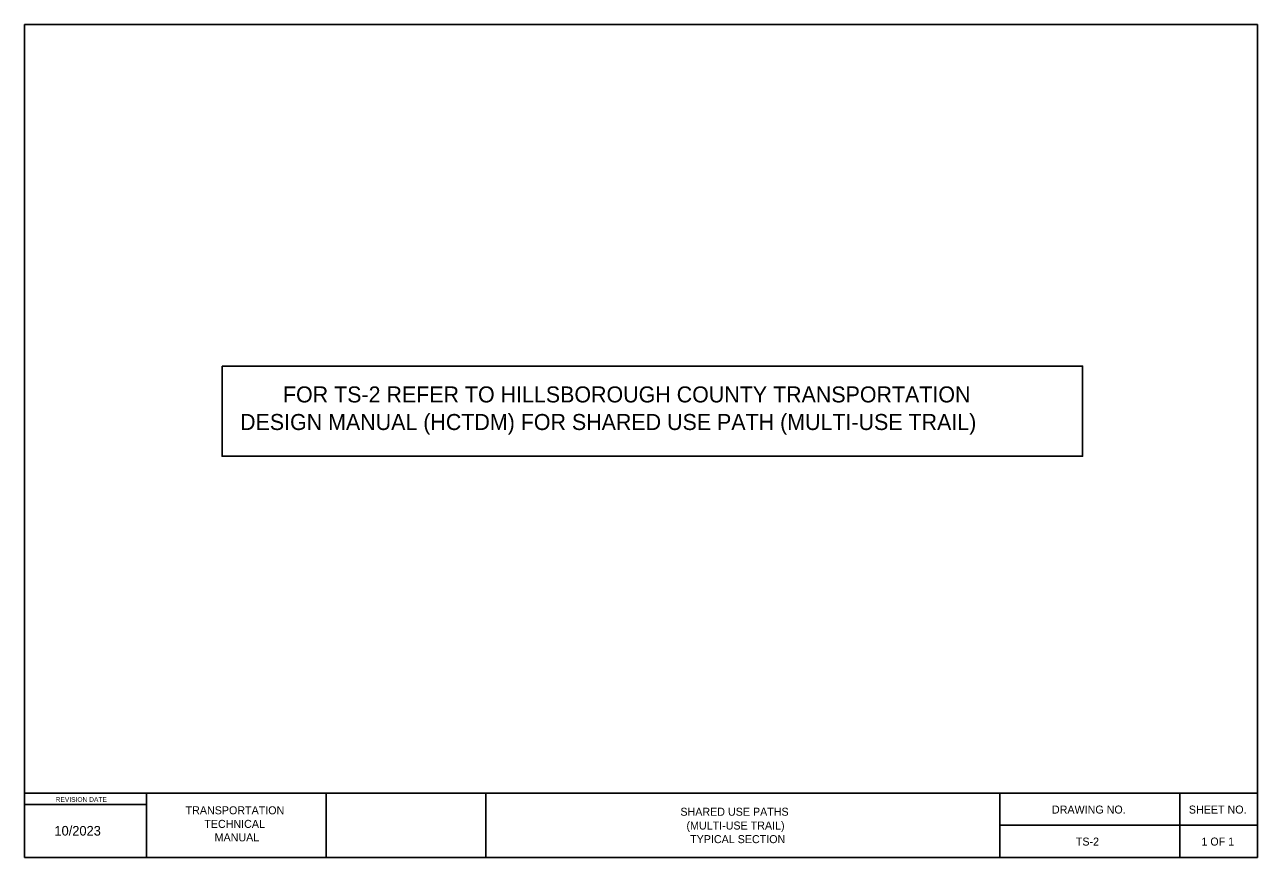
# Model space of a CAD drawing. Extents: x -226 to 279, y -158 to 183.
import ezdxf

# ---------------------------------------------------------------- set-up
doc = ezdxf.new("R2010")
doc.units = 0
for name, color, linetype in [('Default', 7, 'Continuous'), ('SheetBorder_dp', 7, 'Continuous'), ('SheetLines_dp', 7, 'Continuous'), ('TextMinor', 7, 'Continuous')]:
    doc.layers.add(name, color=color, linetype=linetype)

msp = doc.modelspace()

# ---------------------------------------------------------------- linework, layer by layer
at = {"layer": 'Default'}
msp.add_lwpolyline([(-145.16, 42.79), (207.55, 42.79), (207.55, 5.89), (-145.16, 5.89)], close=True, dxfattribs=at)
at = {"layer": 'SheetBorder_dp'}
for p, q in [((-226.06, 182.72), (-226.06, -158.49)), ((-226.06, 182.72), (279.19, 182.72)), ((279.19, 182.72), (279.19, -158.49)), ((-226.06, -132.24), (279.19, -132.24)), ((-226.06, -158.49), (279.19, -158.49))]:
    msp.add_line(p, q, dxfattribs=at)
at = {"layer": 'SheetLines_dp'}
for p, q in [((-176.18, -132.24), (-176.18, -158.49)), ((-102.51, -132.24), (-102.51, -158.49)), ((-37.09, -132.24), (-37.09, -158.49)), ((173.58, -158.49), (173.58, -132.24)), ((247.48, -158.49), (247.48, -132.24)), ((-226.06, -136.83), (-176.18, -136.83)), ((173.58, -145.36), (279.19, -145.36))]:
    msp.add_line(p, q, dxfattribs=at)

# ---------------------------------------------------------------- texts
at = {"layer": 'TextMinor'}
for s, height, p in [('FOR TS-2 REFER TO HILLSBOROUGH COUNTY TRANSPORTATION', 6.5617, (-120.18, 27.92)), ('DESIGN MANUAL (HCTDM) FOR SHARED USE PATH (MULTI-USE TRAIL)', 6.5617, (-137.76, 16.62)), ('REVISION DATE', 1.9685, (-213.36, -135.77)), ('TRANSPORTATION', 3.2808, (-160.1, -140.85)), ('SHARED USE PATHS', 3.2808, (42.71, -141.44)), ('DRAWING NO.', 3.2808, (195, -140.55)), ('SHEET NO.', 3.281, (251.11, -140.55)), ('10/2023', 3.937, (-213.86, -149.57)), ('TECHNICAL', 3.281, (-152.44, -146.42)), ('(MULTI-USE TRAIL)', 3.2808, (45.2, -147.09)), ('MANUAL', 3.281, (-148.2, -151.94)), ('TYPICAL SECTION', 3.2808, (46.69, -152.67)), ('TS-2', 3.281, (204.79, -153.67)), ('1 OF 1', 3.281, (256.26, -153.67))]:
    msp.add_text(s, height=height, dxfattribs=at).set_placement(p)

doc.saveas('drawing.dxf')
